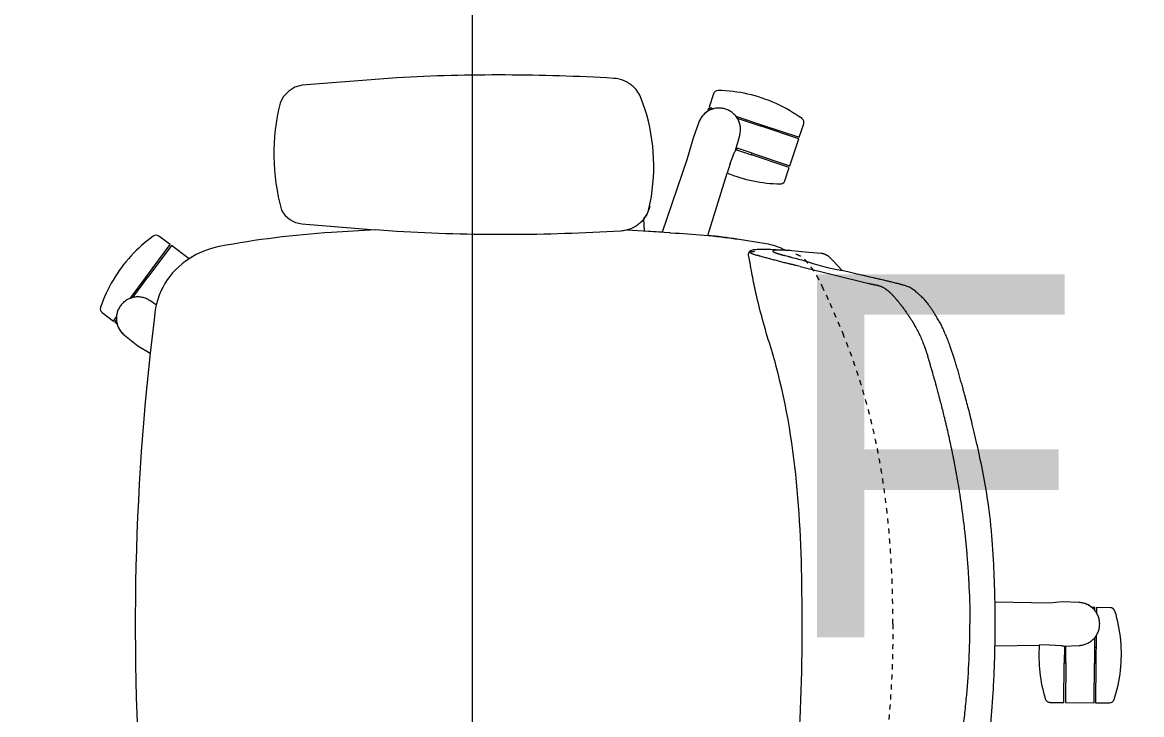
# Model space of a CAD drawing. Header units: inches. Extents: x 29752 to 32426, y -178 to 5722.
# Drawn here: x 30358.74 to 30386.51, y 4565.6 to 4582.78 of the extents above; entities that cross this region are included whole.
import ezdxf

# ---------------------------------------------------------------- set-up
doc = ezdxf.new("R2010")
doc.units = ezdxf.units.IN
doc.header["$MEASUREMENT"] = 0
doc.linetypes.add('Dash', pattern=[0.25, 0.125, -0.125])
for name, color, linetype, lineweight in [('A-CLNG-PATT', 13, 'Continuous', 13), ('A-DETL-GENF', 92, 'Continuous', 9), ('A-DETL-GENF-HDLN', 1, 'Dash', 9), ('E-LITE-EQPM-IDEN', 33, 'Continuous', 9), ('I-FURN', 30, 'Continuous', 9)]:
    doc.layers.add(name, color=color, linetype=linetype, lineweight=lineweight)
doc.styles.add('Arial', font='arial.ttf', dxfattribs={"height": 9})

# ---------------------------------------------------------------- blocks, each defined once
blk = doc.blocks.new('Seating-Work_Chair-Teknion-NARM_Around-R2015 - Task Chair_ 4D Arms-6171630-FIRST FLOOR')
at = {"layer": 'A-DETL-GENF'}
for p, q in [((-0.288, 14.082), (-0.291, 13.734)), ((2.071, 13.713), (2.074, 14.061)), ((-0.219, 13.694), (-0.292, 13.695)), ((-0.292, 13.695), (-0.292, 13.622)), ((-0.291, 13.734), (-0.164, 13.733)), ((0.408, 13.728), (1.086, 13.722)), ((0.462, 13.688), (1.086, 13.683)), ((0.692, 13.686), (0.693, 13.725)), ((1.086, 13.683), (1.086, 13.722)), ((1.086, 13.722), (2.071, 13.713)), ((2.07, 13.674), (1.086, 13.683)), ((2.064, 12.965), (2.07, 13.674)), ((-0.415, 13.302), (-0.43, 12.881)), ((0.664, 12.913), (0.649, 13.302)), ((-0.43, 12.881), (-0.402, 12.569)), ((0.637, 12.568), (0.654, 12.868)), ((0.654, 12.868), (0.659, 12.878)), ((0.659, 12.878), (0.665, 12.881)), ((1.08, 12.974), (0.661, 12.978)), ((0.663, 12.938), (1.079, 12.935)), ((0.664, 12.913), (0.665, 12.881)), ((0.686, 12.938), (0.686, 12.977)), ((1.079, 12.935), (1.08, 12.974)), ((2.064, 12.926), (1.079, 12.935)), ((1.08, 12.974), (2.064, 12.965)), ((2.061, 12.578), (2.064, 12.926)), ((-0.402, 12.569), (-0.422, 11.218)), ((0.637, 12.568), (0.641, 12.316)), ((0.657, 11.217), (0.641, 12.316)), ((-0.422, 11.217), (0.657, 11.217)), ((-8.748, 6.384), (-8.338, 8.056)), ((-8.591, 7.669), (-8.651, 7.425)), ((-8.651, 7.425), (-8.9, 7.197)), ((-9.075, 6.901), (-9.104, 6.508)), ((-11.956, 6.361), (-12.286, 6.471)), ((-9.104, 6.508), (-9.157, 6.012)), ((-12.268, 5.427), (-11.956, 6.361)), ((-11.919, 6.348), (-12.231, 5.415)), ((-11.247, 6.123), (-11.919, 6.348)), ((-11.559, 5.19), (-11.247, 6.123)), ((-11.209, 6.111), (-11.522, 5.177)), ((-10.88, 6), (-11.209, 6.111)), ((-8.749, 6.381), (-8.772, 6.285)), ((-9.177, 5.65), (-9.163, 5.93)), ((-9.156, 6.012), (-9.163, 5.93)), ((-9.178, 5.352), (-9.177, 5.65)), ((-12.484, 4.784), (-12.268, 5.427)), ((-12.429, 4.823), (-12.231, 5.415)), ((-12.231, 5.415), (-12.268, 5.427)), ((-9.316, 5.536), (-9.43, 4.821)), ((-9.177, 5.317), (-9.178, 5.352)), ((-12.356, 5.041), (-12.393, 5.054)), ((-11.559, 5.19), (-11.692, 4.793)), ((-11.654, 4.782), (-11.522, 5.177)), ((-11.522, 5.177), (-11.559, 5.19)), ((-11.629, 4.775), (-12.004, 4.882)), ((-11.647, 4.804), (-11.684, 4.817)), ((-11.629, 4.775), (-11.598, 4.766)), ((-11.598, 4.76), (-11.598, 4.766)), ((-11.59, 4.752), (-11.598, 4.76)), ((-11.309, 4.643), (-11.59, 4.752)), ((-11.309, 4.643), (-11.069, 4.569)), ((-9.519, 4.091), (-11.069, 4.569)), ((-13.035, 4.231), (-12.706, 4.121)), ((-12.706, 4.121), (-12.666, 4.24)), ((-12.646, 4.176), (-12.668, 4.108)), ((-12.668, 4.108), (-12.599, 4.085)), ((-12.333, 3.87), (-11.937, 3.725)), ((-11.937, 3.725), (-11.393, 3.574)), ((-11.393, 3.574), (-9.603, 2.962)), ((-9.657, 2.091), (-9.591, 3.138)), ((-9.591, 3.138), (-9.589, 3.165)), ((-9.603, 2.962), (-9.63, 2.523)), ((-12.663, 2.531), (-12.919, 2.439)), ((-9.63, 2.523), (-9.935, 2.506)), ((-13.433, -3.626), (-13.248, -5.975)), ((-9.617, -3.626), (-9.661, -4.16)), ((-9.809, -5.979), (-9.661, -4.16)), ((-9.661, -4.16), (-9.594, -5.246)), ((-8.944, -8.774), (-9.274, -9.22)), ((-9.298, -9.251), (-9.504, -9.531)), ((-8.506, -9.837), (-9.298, -9.251)), ((-9.274, -9.22), (-8.483, -9.805)), ((-7.794, -9.587), (-7.906, -9.754)), ((-7.504, -9.638), (-6.598, -9.744)), ((-8.483, -9.805), (-8.506, -9.837)), ((-7.961, -10.24), (-8.506, -9.837)), ((-7.981, -10.177), (-8.483, -9.805)), ((-6.785, -10.048), (-6.598, -9.744)), ((-8.167, -10.04), (-8.19, -10.071)), ((-7.045, -10.379), (-6.785, -10.048)), ((-7.606, -10.936), (-7.399, -10.657)), ((-7.399, -10.657), (-7.5, -10.582)), ((-7.433, -10.582), (-7.375, -10.625)), ((-7.375, -10.625), (-7.332, -10.566))]:
    blk.add_line(p, q, dxfattribs=at)
for centre, radius, start, end in [((-0.17, 14.081), 0.118, 107.0503, 179.492), ((1.956, 14.062), 0.118, 359.492, 71.9337), ((0.117, 13.282), 0.532, 140.3306, 177.8809), ((0.034, 13.397), 0.39, 120.5283, 130.3956), ((1.942, 12.579), 0.118, 287.0503, 359.492), ((-14.716, 8.494), 6.158, 340.7438, 350.0055), ((-12.323, 6.359), 0.118, 71.492, 143.9337), ((-10.917, 5.888), 0.118, 359.0503, 71.492), ((0.379, 3.257), 9.933, 170.9436, 175.1859), ((-12.998, 4.343), 0.118, 179.0503, 251.492), ((-12.009, 4.415), 0.68, 194.923, 200.5406), ((-12.15, 4.369), 0.532, 212.3306, 249.8809), ((-11.237, -1.974), 4.725, 77.0516, 107.5631), ((-10.302, 2.089), 0.556, 48.6486, 77.0516), ((12.757, -3.869), 22.393, 183.5249, 190.708), ((-12.556, -5.867), 0.7, 188.8294, 249.1706), ((-10.431, -5.928), 0.623, 296.6583, 355.3417), ((-11.546, -1.527), 5.151, 255.8604, 285.7175), ((-7.253, -7.653), 2.029, 190.708, 213.5471), ((-7.38, -7.8), 1.842, 211.916, 266.1584), ((-9.409, -9.601), 0.118, 143.492, 215.9337), ((0.117, 50.691), 60.807, 263.65945, 275.93919), ((-7.464, -10.051), 0.532, 284.3449, 321.8809), ((-7.467, -10.08), 0.504, 266.2328, 273.7672), ((-7.701, -10.866), 0.118, 251.0503, 323.492)]:
    blk.add_arc(centre, radius, start, end, dxfattribs=at)
for points in [[(1.992, 14.174), (1.753, 14.252), (1.271, 14.356), (0.52, 14.363), (0.036, 14.267), (-0.205, 14.194)], [(0.641, 12.316), (0.868, 12.3), (1.318, 12.309), (1.759, 12.4), (1.977, 12.466)], [(-12.419, 6.429), (-12.566, 6.225), (-12.815, 5.799), (-13.053, 5.087), (-13.111, 4.597), (-13.116, 4.345)], [(-11.069, 4.569), (-10.984, 4.78), (-10.853, 5.21), (-10.803, 5.658), (-10.799, 5.886)], [(-9.157, 6.012), (-9.195, 5.936), (-9.261, 5.782), (-9.302, 5.619), (-9.316, 5.536)], [(-9.589, 3.176), (-9.549, 3.726), (-9.516, 4.278), (-9.43, 4.821)], [(-9.589, 3.165), (-9.589, 3.169), (-9.589, 3.172), (-9.589, 3.176)], [(-13.418, 1.757), (-13.471, 0.861), (-13.527, -0.933), (-13.481, -2.728), (-13.433, -3.626)], [(-9.505, -9.67), (-9.357, -9.874), (-9.029, -10.242), (-8.425, -10.688), (-7.977, -10.895), (-7.739, -10.978)]]:
    blk.add_open_spline(points, degree=3, dxfattribs=at)
for points, knots in [([(0.649, 13.302), (0.648, 13.336), (0.643, 13.37), (0.632, 13.419), (0.627, 13.436), (0.616, 13.468), (0.61, 13.484), (0.589, 13.531), (0.572, 13.56), (0.543, 13.602), (0.533, 13.615), (0.51, 13.642), (0.499, 13.654), (0.462, 13.689), (0.436, 13.71), (0.393, 13.738), (0.378, 13.747), (0.347, 13.763), (0.332, 13.77), (0.285, 13.789), (0.252, 13.798), (0.202, 13.808), (0.185, 13.811), (0.151, 13.814), (0.134, 13.815), (0.1, 13.815), (0.083, 13.814), (0.049, 13.811), (0.032, 13.808), (-0.018, 13.798), (-0.05, 13.789), (-0.098, 13.77), (-0.113, 13.762), (-0.143, 13.747), (-0.158, 13.738), (-0.201, 13.71), (-0.227, 13.689), (-0.264, 13.654), (-0.276, 13.641), (-0.298, 13.615), (-0.309, 13.602), (-0.338, 13.56), (-0.355, 13.531), (-0.376, 13.484), (-0.382, 13.468), (-0.393, 13.436), (-0.397, 13.419), (-0.409, 13.37), (-0.413, 13.336), (-0.415, 13.302)], [0, 0, 0, 0, 0.00257976, 0.00257976, 0.00386963, 0.00386963, 0.00515951, 0.00515951, 0.00773927, 0.00773927, 0.00902915, 0.00902915, 0.01031902, 0.01031902, 0.01289878, 0.01289878, 0.01418866, 0.01418866, 0.01547854, 0.01547854, 0.01805829, 0.01805829, 0.01934817, 0.01934817, 0.02063805, 0.02063805, 0.02192793, 0.02192793, 0.0232178, 0.0232178, 0.02579756, 0.02579756, 0.02708744, 0.02708744, 0.02837732, 0.02837732, 0.03095707, 0.03095707, 0.03224695, 0.03224695, 0.03353683, 0.03353683, 0.03611658, 0.03611658, 0.03740646, 0.03740646, 0.03869634, 0.03869634, 0.0412761, 0.0412761, 0.0412761, 0.0412761]), ([(-0.422, 11.218), (-0.643, 11.213), (-1.057, 11.201), (-1.588, 11.176), (-2.054, 11.143), (-2.608, 11.09), (-3.215, 11.003), (-3.821, 10.885), (-4.269, 10.788), (-4.576, 10.718), (-4.847, 10.653), (-5.072, 10.598), (-5.269, 10.547), (-5.427, 10.505), (-5.561, 10.469), (-5.665, 10.44), (-5.781, 10.407), (-5.901, 10.374), (-6.031, 10.337), (-6.16, 10.3), (-6.282, 10.264), (-6.4, 10.229), (-6.5, 10.199), (-6.597, 10.167), (-6.694, 10.134), (-6.793, 10.098), (-6.914, 10.052), (-7.037, 10.002), (-7.159, 9.95), (-7.28, 9.895), (-7.375, 9.844), (-7.469, 9.788), (-7.564, 9.731), (-7.64, 9.682), (-7.695, 9.644), (-7.75, 9.606), (-7.823, 9.554), (-7.91, 9.486), (-7.984, 9.414), (-8.031, 9.361), (-8.058, 9.331), (-8.078, 9.308), (-8.098, 9.286), (-8.124, 9.256), (-8.17, 9.203), (-8.217, 9.14), (-8.249, 9.067), (-8.268, 9.008), (-8.282, 8.959), (-8.292, 8.924), (-8.297, 8.905), (-8.302, 8.89), (-8.306, 8.876), (-8.311, 8.857), (-8.321, 8.823), (-8.333, 8.774), (-8.347, 8.717), (-8.361, 8.66), (-8.374, 8.61), (-8.384, 8.566), (-8.396, 8.518), (-8.41, 8.458), (-8.427, 8.384), (-8.452, 8.274), (-8.487, 8.119), (-8.535, 7.91), (-8.572, 7.753), (-8.591, 7.669)], [0, 0, 0, 0, 0.03125, 0.0625, 0.09375, 0.125, 0.1875, 0.25, 0.28125, 0.3125, 0.34375, 0.375, 0.40625, 0.4375, 0.453125, 0.46875, 0.484375, 0.5, 0.515625, 0.53125, 0.546875, 0.5625, 0.578125, 0.59375, 0.609375, 0.625, 0.640625, 0.65625, 0.671875, 0.6875, 0.703125, 0.71875, 0.734375, 0.742188, 0.75, 0.757812, 0.765625, 0.78125, 0.796875, 0.804688, 0.808594, 0.8125, 0.816406, 0.820312, 0.828125, 0.84375, 0.851562, 0.859375, 0.867188, 0.871094, 0.873047, 0.875, 0.876953, 0.878906, 0.882812, 0.890625, 0.898438, 0.90625, 0.914062, 0.921875, 0.929688, 0.9375, 0.945312, 0.953125, 0.96875, 0.984375, 1, 1, 1, 1]), ([(8.826, 7.669), (8.806, 7.753), (8.77, 7.91), (8.721, 8.119), (8.686, 8.274), (8.661, 8.384), (8.644, 8.458), (8.63, 8.518), (8.619, 8.566), (8.608, 8.61), (8.596, 8.66), (8.582, 8.717), (8.568, 8.774), (8.555, 8.823), (8.546, 8.857), (8.54, 8.876), (8.536, 8.89), (8.532, 8.905), (8.526, 8.924), (8.517, 8.959), (8.503, 9.008), (8.484, 9.067), (8.451, 9.14), (8.404, 9.203), (8.359, 9.256), (8.332, 9.286), (8.312, 9.308), (8.293, 9.331), (8.266, 9.361), (8.218, 9.414), (8.145, 9.486), (8.058, 9.554), (7.984, 9.606), (7.93, 9.644), (7.874, 9.681), (7.798, 9.731), (7.704, 9.788), (7.61, 9.844), (7.514, 9.895), (7.394, 9.95), (7.271, 10.002), (7.148, 10.052), (7.027, 10.098), (6.928, 10.134), (6.831, 10.167), (6.734, 10.199), (6.634, 10.229), (6.516, 10.264), (6.354, 10.311), (6.176, 10.362), (6.015, 10.407), (5.899, 10.44), (5.795, 10.468), (5.595, 10.523), (5.381, 10.579), (5.082, 10.653), (4.811, 10.718), (4.503, 10.788), (4.056, 10.885), (3.45, 11.003), (2.721, 11.107), (2.001, 11.167), (1.291, 11.2), (0.878, 11.213), (0.657, 11.217)], [0, 0, 0, 0, 0.015625, 0.03125, 0.046875, 0.054688, 0.0625, 0.070312, 0.078125, 0.085938, 0.09375, 0.101562, 0.109375, 0.117188, 0.121094, 0.123047, 0.125, 0.126953, 0.128906, 0.132812, 0.140625, 0.148438, 0.15625, 0.171875, 0.179688, 0.183594, 0.1875, 0.191406, 0.195312, 0.203125, 0.21875, 0.234375, 0.242188, 0.25, 0.257812, 0.265625, 0.28125, 0.296875, 0.3125, 0.328125, 0.34375, 0.359375, 0.375, 0.390625, 0.40625, 0.421875, 0.4375, 0.453125, 0.46875, 0.5, 0.515625, 0.53125, 0.546875, 0.5625, 0.625, 0.65625, 0.6875, 0.71875, 0.75, 0.8125, 0.875, 0.9375, 0.96875, 1, 1, 1, 1]), ([(-6.793, 9.456), (-6.76, 9.469), (-6.727, 9.48), (-6.679, 9.497), (-6.655, 9.505), (-6.626, 9.514), (-6.611, 9.519), (-6.604, 9.521), (-6.6, 9.522), (-6.599, 9.523), (-6.598, 9.523), (-6.597, 9.523), (-6.581, 9.528), (-6.558, 9.536), (-6.528, 9.545), (-6.513, 9.549), (-6.505, 9.552), (-6.501, 9.553), (-6.499, 9.554), (-6.498, 9.554), (-6.498, 9.554), (-6.497, 9.554), (-6.483, 9.558), (-6.459, 9.565), (-6.429, 9.574), (-6.413, 9.579), (-6.405, 9.581), (-6.401, 9.582), (-6.399, 9.583), (-6.398, 9.583), (-6.397, 9.583), (-6.364, 9.593), (-6.314, 9.608), (-6.254, 9.625), (-6.223, 9.633), (-6.208, 9.638), (-6.201, 9.64), (-6.197, 9.641), (-6.195, 9.641), (-6.194, 9.642), (-6.193, 9.642), (-6.162, 9.651), (-6.129, 9.66), (-6.075, 9.675), (-6.048, 9.683), (-6.014, 9.692), (-5.997, 9.697), (-5.988, 9.699), (-5.984, 9.701), (-5.982, 9.701), (-5.981, 9.701), (-5.98, 9.702), (-5.98, 9.702), (-5.887, 9.728), (-5.799, 9.752), (-5.673, 9.786), (-5.633, 9.797), (-5.574, 9.813), (-5.545, 9.821), (-5.512, 9.83), (-5.495, 9.834), (-5.487, 9.836), (-5.483, 9.837), (-5.481, 9.838), (-5.48, 9.838), (-5.48, 9.838), (-5.479, 9.838), (-5.479, 9.838), (-5.371, 9.867), (-5.263, 9.895), (-5.102, 9.935), (-5.048, 9.949), (-4.967, 9.968), (-4.926, 9.978), (-4.879, 9.99), (-4.856, 9.995), (-4.844, 9.998), (-4.838, 9.999), (-4.835, 10), (-4.833, 10), (-4.833, 10.001), (-4.832, 10.001), (-4.832, 10.001), (-4.698, 10.033), (-4.564, 10.063), (-4.363, 10.107), (-4.296, 10.121), (-4.22, 10.137), (-4.207, 10.14), (-4.195, 10.142), (-4.189, 10.143), (-4.188, 10.144), (-4.186, 10.144), (-4.182, 10.145), (-4.159, 10.15), (-4.097, 10.162), (-4.038, 10.174), (-3.92, 10.198), (-3.84, 10.213), (-3.721, 10.235), (-3.676, 10.243), (-3.629, 10.252), (-3.622, 10.253), (-3.617, 10.254), (-3.614, 10.254), (-3.599, 10.257), (-3.565, 10.263), (-3.438, 10.285), (-3.323, 10.305), (-3.185, 10.327), (-3.116, 10.338), (-3.035, 10.35), (-2.995, 10.356), (-2.975, 10.359), (-2.965, 10.36), (-2.96, 10.361), (-2.957, 10.361), (-2.956, 10.362), (-2.955, 10.362), (-2.955, 10.362), (-2.729, 10.395), (-2.505, 10.425), (-2.17, 10.464), (-2.059, 10.476), (-1.892, 10.492), (-1.809, 10.5), (-1.712, 10.509), (-1.664, 10.514), (-1.64, 10.516), (-1.628, 10.517), (-1.622, 10.517), (-1.619, 10.518), (-1.617, 10.518), (-1.616, 10.518), (-1.616, 10.518), (-1.616, 10.518), (-1.481, 10.529), (-1.346, 10.54), (-1.144, 10.553), (-1.076, 10.557), (-0.975, 10.563), (-0.925, 10.566), (-0.866, 10.569), (-0.837, 10.571), (-0.822, 10.571), (-0.815, 10.572), (-0.811, 10.572), (-0.809, 10.572), (-0.808, 10.572), (-0.808, 10.572), (-0.497, 10.587), (-0.189, 10.595), (0.117, 10.595)], [0, 0, 0, 0, 0.03125, 0.03125, 0.046875, 0.054688, 0.058594, 0.060547, 0.061523, 0.062012, 0.062012, 0.0625, 0.0625, 0.078125, 0.085938, 0.089844, 0.091797, 0.092773, 0.093262, 0.093506, 0.093506, 0.09375, 0.09375, 0.109375, 0.117188, 0.121094, 0.123047, 0.124023, 0.124512, 0.124512, 0.125, 0.125, 0.15625, 0.171875, 0.179688, 0.183594, 0.185547, 0.186523, 0.187012, 0.187012, 0.1875, 0.1875, 0.21875, 0.21875, 0.234375, 0.242188, 0.246094, 0.248047, 0.249023, 0.249512, 0.249756, 0.249756, 0.25, 0.25, 0.3125, 0.3125, 0.34375, 0.34375, 0.359375, 0.367188, 0.371094, 0.373047, 0.374023, 0.374512, 0.374756, 0.374878, 0.374878, 0.375, 0.375, 0.4375, 0.4375, 0.46875, 0.46875, 0.484375, 0.492188, 0.496094, 0.498047, 0.499023, 0.499512, 0.499756, 0.499878, 0.499878, 0.5, 0.5, 0.5625, 0.5625, 0.59375, 0.59375, 0.597656, 0.599609, 0.599609, 0.600098, 0.600098, 0.600586, 0.601562, 0.609375, 0.625, 0.625, 0.65625, 0.65625, 0.671875, 0.673828, 0.674805, 0.674805, 0.675781, 0.675781, 0.679687, 0.6875, 0.71875, 0.71875, 0.734375, 0.742187, 0.746094, 0.748047, 0.749023, 0.749512, 0.749756, 0.749878, 0.749878, 0.75, 0.75, 0.8125, 0.8125, 0.84375, 0.84375, 0.859375, 0.867188, 0.871094, 0.873047, 0.874023, 0.874512, 0.874756, 0.874878, 0.874939, 0.874939, 0.875, 0.875, 0.90625, 0.90625, 0.921875, 0.921875, 0.929688, 0.933594, 0.935547, 0.936523, 0.937012, 0.937256, 0.937378, 0.937378, 0.9375, 0.9375, 1, 1, 1, 1]), ([(7.028, 9.456), (6.96, 9.481), (6.892, 9.505), (6.754, 9.548), (6.684, 9.568), (6.474, 9.629), (6.334, 9.668), (6.053, 9.747), (5.912, 9.785), (5.63, 9.861), (5.489, 9.897), (5.063, 10.003), (4.779, 10.069), (4.349, 10.159), (4.205, 10.188), (3.917, 10.242), (3.773, 10.268), (3.339, 10.341), (3.048, 10.384), (2.612, 10.44), (2.466, 10.457), (2.173, 10.488), (2.027, 10.502), (1.587, 10.541), (1.294, 10.56), (0.706, 10.588), (0.412, 10.595), (0.117, 10.595)], [0, 0, 0, 0, 0.0056077, 0.0056077, 0.0112153, 0.0112153, 0.0224307, 0.0224307, 0.033646, 0.033646, 0.0448614, 0.0448614, 0.067292, 0.067292, 0.0785074, 0.0785074, 0.0897227, 0.0897227, 0.1121534, 0.1121534, 0.1233688, 0.1233688, 0.1345841, 0.1345841, 0.1570148, 0.1570148, 0.1794455, 0.1794455, 0.1794455, 0.1794455]), ([(-8.338, 8.056), (-8.336, 8.062), (-8.334, 8.073), (-8.331, 8.089), (-8.329, 8.096), (-8.328, 8.101), (-8.327, 8.104), (-8.324, 8.118), (-8.321, 8.132), (-8.318, 8.145), (-8.317, 8.151), (-8.316, 8.153), (-8.316, 8.154), (-8.316, 8.155), (-8.316, 8.155), (-8.316, 8.155), (-8.316, 8.156), (-8.316, 8.156), (-8.316, 8.156), (-8.314, 8.165), (-8.311, 8.177), (-8.308, 8.191), (-8.307, 8.197), (-8.306, 8.2), (-8.306, 8.202), (-8.306, 8.203), (-8.306, 8.203), (-8.305, 8.203), (-8.305, 8.203), (-8.305, 8.203), (-8.305, 8.203), (-8.305, 8.205), (-8.304, 8.21), (-8.302, 8.221), (-8.3, 8.228), (-8.298, 8.238), (-8.297, 8.244), (-8.297, 8.247), (-8.296, 8.248), (-8.296, 8.249), (-8.296, 8.249), (-8.296, 8.249), (-8.296, 8.249), (-8.296, 8.25), (-8.294, 8.259), (-8.292, 8.267), (-8.29, 8.278), (-8.289, 8.284), (-8.288, 8.289), (-8.287, 8.292), (-8.287, 8.293), (-8.287, 8.294), (-8.286, 8.294), (-8.286, 8.295), (-8.286, 8.295), (-8.286, 8.295), (-8.285, 8.303), (-8.283, 8.31), (-8.28, 8.321), (-8.278, 8.327), (-8.277, 8.333), (-8.276, 8.336), (-8.275, 8.337), (-8.275, 8.338), (-8.275, 8.338), (-8.275, 8.339), (-8.273, 8.346), (-8.271, 8.354), (-8.267, 8.364), (-8.265, 8.37), (-8.263, 8.376), (-8.262, 8.379), (-8.261, 8.38), (-8.261, 8.381), (-8.258, 8.389), (-8.255, 8.396), (-8.25, 8.407), (-8.248, 8.413), (-8.245, 8.419), (-8.243, 8.422), (-8.243, 8.423), (-8.242, 8.424), (-8.242, 8.425), (-8.235, 8.439), (-8.227, 8.453), (-8.214, 8.475), (-8.21, 8.482), (-8.202, 8.493), (-8.198, 8.499), (-8.194, 8.505), (-8.191, 8.508), (-8.19, 8.51), (-8.19, 8.511), (-8.189, 8.511), (-8.189, 8.512), (-8.179, 8.526), (-8.168, 8.54), (-8.149, 8.562), (-8.143, 8.57), (-8.133, 8.582), (-8.127, 8.588), (-8.121, 8.595), (-8.118, 8.598), (-8.116, 8.6), (-8.115, 8.601), (-8.115, 8.602), (-8.115, 8.602), (-8.115, 8.602), (-8.101, 8.616), (-8.087, 8.631), (-8.064, 8.654), (-8.056, 8.662), (-8.043, 8.674), (-8.037, 8.68), (-8.029, 8.687), (-8.025, 8.691), (-8.023, 8.693), (-8.022, 8.694), (-8.022, 8.694), (-8.022, 8.694), (-8.022, 8.694), (-8.006, 8.709), (-7.989, 8.724), (-7.962, 8.748), (-7.952, 8.756), (-7.937, 8.769), (-7.93, 8.775), (-7.92, 8.783), (-7.916, 8.787), (-7.913, 8.789), (-7.912, 8.79), (-7.912, 8.79), (-7.911, 8.791), (-7.891, 8.807), (-7.871, 8.824), (-7.839, 8.849), (-7.828, 8.858), (-7.811, 8.871), (-7.802, 8.878), (-7.792, 8.886), (-7.787, 8.89), (-7.785, 8.892), (-7.783, 8.893), (-7.783, 8.893), (-7.759, 8.912), (-7.736, 8.929), (-7.7, 8.955), (-7.688, 8.964), (-7.67, 8.977), (-7.661, 8.984), (-7.651, 8.991), (-7.646, 8.995), (-7.643, 8.997), (-7.642, 8.998), (-7.616, 9.016), (-7.592, 9.032), (-7.555, 9.058), (-7.537, 9.07), (-7.514, 9.085), (-7.503, 9.092), (-7.497, 9.096), (-7.495, 9.098), (-7.493, 9.099), (-7.493, 9.099), (-7.468, 9.115), (-7.443, 9.131), (-7.406, 9.154), (-7.387, 9.166), (-7.366, 9.179), (-7.355, 9.185), (-7.349, 9.189), (-7.346, 9.19), (-7.345, 9.191), (-7.344, 9.192), (-7.344, 9.192), (-7.298, 9.219), (-7.252, 9.245), (-7.181, 9.284), (-7.157, 9.296), (-7.12, 9.315), (-7.102, 9.324), (-7.08, 9.334), (-7.07, 9.34), (-7.064, 9.342), (-7.062, 9.343), (-7.06, 9.344), (-7.06, 9.344), (-7.059, 9.345), (-6.975, 9.385), (-6.886, 9.422), (-6.793, 9.456)], [0, 0, 0, 0, 0.015625, 0.023438, 0.027344, 0.027344, 0.03125, 0.03125, 0.046875, 0.054688, 0.058594, 0.060547, 0.061523, 0.062012, 0.062256, 0.062378, 0.062439, 0.062439, 0.0625, 0.0625, 0.078125, 0.085938, 0.089844, 0.091797, 0.092773, 0.093262, 0.093506, 0.093628, 0.093689, 0.093689, 0.09375, 0.09375, 0.109375, 0.109375, 0.117188, 0.121094, 0.123047, 0.124023, 0.124512, 0.124756, 0.124878, 0.124939, 0.124939, 0.125, 0.125, 0.140625, 0.140625, 0.148438, 0.152344, 0.154297, 0.155273, 0.155762, 0.156006, 0.156128, 0.156128, 0.15625, 0.15625, 0.171875, 0.171875, 0.179688, 0.183594, 0.185547, 0.186523, 0.187012, 0.187012, 0.1875, 0.1875, 0.203125, 0.203125, 0.210938, 0.214844, 0.216797, 0.216797, 0.21875, 0.21875, 0.234375, 0.234375, 0.242188, 0.246094, 0.248047, 0.249023, 0.249023, 0.25, 0.25, 0.28125, 0.28125, 0.296875, 0.296875, 0.304688, 0.308594, 0.310547, 0.311523, 0.312012, 0.312012, 0.3125, 0.3125, 0.34375, 0.34375, 0.359375, 0.359375, 0.367188, 0.371094, 0.373047, 0.374023, 0.374512, 0.374756, 0.374756, 0.375, 0.375, 0.40625, 0.40625, 0.421875, 0.421875, 0.429688, 0.433594, 0.435547, 0.436523, 0.437012, 0.437256, 0.437256, 0.4375, 0.4375, 0.46875, 0.46875, 0.484375, 0.484375, 0.492188, 0.496094, 0.498047, 0.499023, 0.499512, 0.499512, 0.5, 0.5, 0.53125, 0.53125, 0.546875, 0.546875, 0.554688, 0.558594, 0.560547, 0.561523, 0.561523, 0.5625, 0.5625, 0.59375, 0.59375, 0.609375, 0.609375, 0.617188, 0.621094, 0.623047, 0.623047, 0.625, 0.625, 0.65625, 0.65625, 0.671875, 0.679688, 0.683594, 0.685547, 0.686523, 0.686523, 0.6875, 0.6875, 0.71875, 0.71875, 0.734375, 0.742188, 0.746094, 0.748047, 0.749023, 0.749512, 0.749512, 0.75, 0.75, 0.8125, 0.8125, 0.84375, 0.84375, 0.859375, 0.867188, 0.871094, 0.873047, 0.874023, 0.874512, 0.874512, 0.875, 0.875, 1, 1, 1, 1]), ([(-8.9, 7.197), (-8.926, 7.173), (-8.96, 7.138), (-8.997, 7.092), (-9.017, 7.063), (-9.031, 7.04), (-9.041, 7.02), (-9.048, 7.006), (-9.053, 6.994), (-9.057, 6.984), (-9.06, 6.974), (-9.064, 6.962), (-9.066, 6.956), (-9.068, 6.945), (-9.072, 6.929), (-9.074, 6.911), (-9.075, 6.901)], [0, 0, 0, 0, 0.253968, 0.380952, 0.507937, 0.569444, 0.630952, 0.69246, 0.723214, 0.753968, 0.784722, 0.815476, 0.84623, 0.876984, 0.938492, 1, 1, 1, 1]), ([(-9.145, 6.124), (-9.146, 6.1), (-9.148, 6.077), (-9.15, 6.046), (-9.151, 6.036), (-9.152, 6.022), (-9.152, 6.015), (-9.153, 6.007), (-9.153, 6.004), (-9.153, 6.002), (-9.153, 6.001), (-9.153, 6), (-9.153, 6), (-9.154, 5.982), (-9.155, 5.965), (-9.156, 5.941), (-9.157, 5.93), (-9.157, 5.917), (-9.157, 5.911), (-9.157, 5.908), (-9.157, 5.907), (-9.157, 5.906), (-9.158, 5.877), (-9.159, 5.853), (-9.159, 5.822), (-9.159, 5.812), (-9.158, 5.798), (-9.158, 5.792), (-9.158, 5.785), (-9.157, 5.782), (-9.157, 5.78), (-9.157, 5.779), (-9.157, 5.779), (-9.157, 5.778), (-9.157, 5.778), (-9.156, 5.762), (-9.155, 5.749), (-9.152, 5.733), (-9.151, 5.728), (-9.149, 5.722), (-9.149, 5.72), (-9.148, 5.717), (-9.147, 5.716), (-9.147, 5.714), (-9.147, 5.714), (-9.147, 5.713), (-9.146, 5.713), (-9.146, 5.713), (-9.146, 5.713), (-9.145, 5.71), (-9.144, 5.708), (-9.141, 5.705), (-9.141, 5.704), (-9.139, 5.703), (-9.139, 5.703), (-9.138, 5.703), (-9.138, 5.702), (-9.137, 5.702), (-9.137, 5.702), (-9.137, 5.702), (-9.136, 5.702), (-9.134, 5.702), (-9.131, 5.703), (-9.129, 5.703), (-9.128, 5.705), (-9.127, 5.705), (-9.126, 5.706), (-9.126, 5.706), (-9.126, 5.706), (-9.126, 5.706), (-9.122, 5.71), (-9.117, 5.716), (-9.11, 5.729), (-9.107, 5.734), (-9.103, 5.742), (-9.101, 5.746), (-9.099, 5.752), (-9.098, 5.755), (-9.097, 5.756), (-9.097, 5.757), (-9.097, 5.757), (-9.097, 5.757), (-9.097, 5.757), (-9.097, 5.757), (-9.097, 5.757), (-9.094, 5.765), (-9.09, 5.773), (-9.085, 5.787), (-9.083, 5.794), (-9.08, 5.802), (-9.079, 5.807), (-9.078, 5.809), (-9.077, 5.81), (-9.077, 5.811), (-9.077, 5.811), (-9.077, 5.811), (-9.077, 5.811), (-9.077, 5.811), (-9.073, 5.823), (-9.069, 5.836), (-9.063, 5.856), (-9.06, 5.867), (-9.056, 5.88), (-9.054, 5.887), (-9.053, 5.89), (-9.053, 5.892), (-9.053, 5.893), (-9.052, 5.893), (-9.052, 5.894), (-9.052, 5.894), (-9.052, 5.894), (-9.051, 5.9), (-9.048, 5.908), (-9.045, 5.921), (-9.043, 5.926), (-9.041, 5.934), (-9.04, 5.938), (-9.039, 5.943), (-9.038, 5.945), (-9.038, 5.946), (-9.038, 5.947), (-9.038, 5.947), (-9.038, 5.948), (-9.038, 5.948), (-9.038, 5.948), (-9.036, 5.953), (-9.034, 5.96), (-9.032, 5.969), (-9.031, 5.972), (-9.031, 5.975), (-9.03, 5.976), (-9.029, 5.982), (-9.027, 5.99), (-9.024, 5.999), (-9.023, 6.004), (-9.022, 6.006), (-9.022, 6.007), (-9.022, 6.007), (-9.022, 6.008), (-9.022, 6.008), (-9.016, 6.03), (-9.01, 6.052), (-9.002, 6.085), (-8.999, 6.096), (-8.994, 6.113), (-8.992, 6.121), (-8.99, 6.131), (-8.988, 6.136), (-8.988, 6.139), (-8.987, 6.14), (-8.987, 6.14), (-8.987, 6.141), (-8.987, 6.141), (-8.987, 6.141), (-8.974, 6.191), (-8.96, 6.243), (-8.932, 6.35), (-8.917, 6.406), (-8.902, 6.463)], [0, 0, 0, 0, 0.03125, 0.03125, 0.046875, 0.046875, 0.054687, 0.058594, 0.060547, 0.061523, 0.062012, 0.062012, 0.0625, 0.0625, 0.09375, 0.09375, 0.109375, 0.117187, 0.121094, 0.123047, 0.123047, 0.125, 0.125, 0.1875, 0.1875, 0.21875, 0.21875, 0.234375, 0.242187, 0.246094, 0.248047, 0.249023, 0.249512, 0.249512, 0.25, 0.25, 0.3125, 0.3125, 0.34375, 0.34375, 0.359375, 0.359375, 0.367188, 0.371094, 0.373047, 0.374023, 0.374512, 0.374512, 0.375, 0.375, 0.40625, 0.40625, 0.421875, 0.421875, 0.429688, 0.433594, 0.435547, 0.436523, 0.436523, 0.4375, 0.4375, 0.46875, 0.46875, 0.484375, 0.492188, 0.496094, 0.498047, 0.499023, 0.499023, 0.5, 0.5, 0.5625, 0.5625, 0.59375, 0.59375, 0.609375, 0.617188, 0.621094, 0.623047, 0.624023, 0.624512, 0.624756, 0.624878, 0.624878, 0.625, 0.625, 0.65625, 0.65625, 0.671875, 0.679688, 0.683594, 0.685547, 0.686523, 0.687012, 0.687256, 0.687378, 0.687378, 0.6875, 0.6875, 0.71875, 0.71875, 0.734375, 0.742188, 0.746094, 0.748047, 0.749023, 0.749512, 0.749756, 0.749878, 0.749878, 0.75, 0.75, 0.765625, 0.765625, 0.773438, 0.773438, 0.777344, 0.779297, 0.780273, 0.780762, 0.781006, 0.781128, 0.781189, 0.781189, 0.78125, 0.78125, 0.789063, 0.792969, 0.794922, 0.794922, 0.796875, 0.796875, 0.804688, 0.808594, 0.810547, 0.811523, 0.812012, 0.812256, 0.812256, 0.8125, 0.8125, 0.84375, 0.84375, 0.859375, 0.859375, 0.867188, 0.871094, 0.873047, 0.874023, 0.874512, 0.874756, 0.874878, 0.874878, 0.875, 0.875, 0.9375, 0.9375, 1, 1, 1, 1]), ([(0.117, 6.433), (-1.963, 6.433), (-4.081, 6.35), (-6.324, 5.777), (-6.551, 5.714), (-6.776, 5.644)], [0, 0, 0, 0, 6.243804, 6.243804, 6.950845, 6.950845, 6.950845, 6.950845]), ([(7.011, 5.644), (5.996, 5.958), (4.942, 6.151), (2.636, 6.403), (1.375, 6.433), (0.117, 6.433)], [0, 0, 0, 0, 3.188184, 3.188184, 6.961607, 6.961607, 6.961607, 6.961607]), ([(-8.772, 6.285), (-8.774, 6.275), (-8.777, 6.265), (-8.783, 6.244), (-8.786, 6.234), (-8.792, 6.213), (-8.794, 6.203), (-8.8, 6.183), (-8.802, 6.173), (-8.807, 6.154), (-8.809, 6.144), (-8.814, 6.124), (-8.816, 6.114), (-8.822, 6.085), (-8.826, 6.066), (-8.84, 6.009), (-8.856, 5.952), (-8.871, 5.896), (-8.881, 5.858), (-8.886, 5.84), (-8.9, 5.784), (-8.909, 5.747), (-8.928, 5.674), (-8.938, 5.637), (-8.954, 5.583), (-8.959, 5.565), (-8.966, 5.538), (-8.968, 5.529), (-8.972, 5.512), (-8.974, 5.503), (-8.979, 5.476), (-8.983, 5.459), (-8.993, 5.423), (-9, 5.405), (-9.008, 5.379), (-9.011, 5.371), (-9.016, 5.354), (-9.018, 5.346), (-9.024, 5.322), (-9.027, 5.308), (-9.037, 5.266), (-9.046, 5.242), (-9.058, 5.211), (-9.062, 5.202), (-9.069, 5.185), (-9.073, 5.178), (-9.082, 5.158), (-9.088, 5.149), (-9.103, 5.132), (-9.111, 5.136), (-9.123, 5.174), (-9.127, 5.208), (-9.128, 5.256)], [0, 0, 0, 0, 0.015625, 0.015625, 0.03125, 0.03125, 0.046875, 0.046875, 0.0625, 0.0625, 0.078125, 0.078125, 0.09375, 0.09375, 0.125, 0.125, 0.1875, 0.21875, 0.21875, 0.25, 0.25, 0.3125, 0.3125, 0.375, 0.375, 0.40625, 0.40625, 0.421875, 0.421875, 0.4375, 0.4375, 0.46875, 0.46875, 0.5, 0.5, 0.515625, 0.515625, 0.53125, 0.53125, 0.5625, 0.5625, 0.625, 0.625, 0.65625, 0.65625, 0.6875, 0.6875, 0.75, 0.75, 0.875, 0.875, 1, 1, 1, 1]), ([(-6.776, 5.644), (-6.997, 5.575), (-7.221, 5.509), (-7.652, 5.391), (-7.862, 5.338), (-8.224, 5.255), (-8.377, 5.224), (-8.612, 5.18), (-8.693, 5.166), (-8.859, 5.138), (-8.945, 5.123), (-9.029, 5.104)], [0, 0, 0, 0, 0.694227, 0.694227, 1.409827, 1.409827, 1.906532, 1.906532, 2.160196, 2.160196, 2.418857, 2.418857, 2.418857, 2.418857]), ([(-9.029, 5.104), (-9.046, 5.1), (-9.068, 5.101), (-9.118, 5.117), (-9.136, 5.138), (-9.158, 5.173), (-9.162, 5.188), (-9.174, 5.236), (-9.176, 5.27), (-9.177, 5.317)], [0, 0, 0, 0, 0.196897, 0.196897, 0.527255, 0.527255, 0.95555, 0.95555, 1.969177, 1.969177, 1.969177, 1.969177]), ([(-12.004, 4.882), (-12.037, 4.891), (-12.07, 4.897), (-12.121, 4.902), (-12.138, 4.902), (-12.172, 4.902), (-12.189, 4.901), (-12.24, 4.895), (-12.273, 4.889), (-12.322, 4.874), (-12.338, 4.868), (-12.37, 4.855), (-12.385, 4.847), (-12.43, 4.823), (-12.458, 4.805), (-12.498, 4.772), (-12.511, 4.761), (-12.535, 4.737), (-12.547, 4.725), (-12.579, 4.686), (-12.599, 4.658), (-12.624, 4.613), (-12.631, 4.597), (-12.645, 4.566), (-12.651, 4.55), (-12.661, 4.518), (-12.666, 4.502), (-12.673, 4.468), (-12.676, 4.452), (-12.682, 4.401), (-12.683, 4.367), (-12.679, 4.316), (-12.677, 4.299), (-12.672, 4.265), (-12.668, 4.249), (-12.655, 4.199), (-12.643, 4.168), (-12.621, 4.122), (-12.613, 4.107), (-12.595, 4.077), (-12.585, 4.063), (-12.555, 4.023), (-12.532, 3.998), (-12.494, 3.963), (-12.48, 3.952), (-12.453, 3.932), (-12.439, 3.923), (-12.396, 3.897), (-12.365, 3.882), (-12.333, 3.87)], [0, 0, 0, 0, 0.00257976, 0.00257976, 0.00386963, 0.00386963, 0.00515951, 0.00515951, 0.00773927, 0.00773927, 0.00902915, 0.00902915, 0.01031902, 0.01031902, 0.01289878, 0.01289878, 0.01418866, 0.01418866, 0.01547854, 0.01547854, 0.01805829, 0.01805829, 0.01934817, 0.01934817, 0.02063805, 0.02063805, 0.02192793, 0.02192793, 0.0232178, 0.0232178, 0.02579756, 0.02579756, 0.02708744, 0.02708744, 0.02837732, 0.02837732, 0.03095707, 0.03095707, 0.03224695, 0.03224695, 0.03353683, 0.03353683, 0.03611658, 0.03611658, 0.03740646, 0.03740646, 0.03869634, 0.03869634, 0.0412761, 0.0412761, 0.0412761, 0.0412761]), ([(-10.248, 2.65), (-10.207, 2.642), (-10.166, 2.63), (-10.088, 2.599), (-10.05, 2.581), (-9.995, 2.548), (-9.977, 2.537), (-9.942, 2.512), (-9.926, 2.5), (-9.877, 2.459), (-9.847, 2.43), (-9.806, 2.381), (-9.792, 2.365), (-9.767, 2.331), (-9.756, 2.313), (-9.723, 2.259), (-9.704, 2.222), (-9.679, 2.163), (-9.672, 2.143), (-9.659, 2.102), (-9.654, 2.082), (-9.64, 2.02), (-9.634, 1.978), (-9.631, 1.936)], [0, 0, 0, 0, 0.00320621, 0.00320621, 0.00641241, 0.00641241, 0.00801552, 0.00801552, 0.00961862, 0.00961862, 0.01282483, 0.01282483, 0.01442793, 0.01442793, 0.01603103, 0.01603103, 0.01923724, 0.01923724, 0.02084034, 0.02084034, 0.02244345, 0.02244345, 0.02564965, 0.02564965, 0.02564965, 0.02564965]), ([(-12.919, 2.439), (-12.976, 2.417), (-13.081, 2.362), (-13.24, 2.225), (-13.371, 2.022), (-13.413, 1.847), (-13.418, 1.757)], [0, 0, 0, 0, 0.2, 0.4, 0.7, 1, 1, 1, 1]), ([(-9.631, 1.936), (-9.602, 1.473), (-9.581, 1.01), (-9.551, 0.083), (-9.543, -0.381), (-9.539, -1.772), (-9.565, -2.7), (-9.617, -3.626)], [0.0063516, 0.0063516, 0.0063516, 0.0063516, 0.2532771, 0.2532771, 0.5002027, 0.5002027, 0.9940538, 0.9940538, 0.9940538, 0.9940538]), ([(-7.906, -9.754), (-7.925, -9.783), (-7.941, -9.813), (-7.961, -9.859), (-7.967, -9.875), (-7.977, -9.908), (-7.981, -9.925), (-7.992, -9.975), (-7.996, -10.008), (-7.996, -10.059), (-7.996, -10.076), (-7.993, -10.11), (-7.991, -10.127), (-7.982, -10.178), (-7.973, -10.21), (-7.955, -10.258), (-7.948, -10.274), (-7.933, -10.304), (-7.924, -10.319), (-7.897, -10.362), (-7.877, -10.389), (-7.842, -10.427), (-7.829, -10.439), (-7.804, -10.461), (-7.791, -10.472), (-7.763, -10.492), (-7.749, -10.501), (-7.72, -10.518), (-7.704, -10.526), (-7.658, -10.548), (-7.626, -10.559), (-7.577, -10.571), (-7.56, -10.575), (-7.526, -10.58), (-7.509, -10.582), (-7.458, -10.584), (-7.424, -10.583), (-7.374, -10.576), (-7.357, -10.572), (-7.324, -10.564), (-7.307, -10.56), (-7.259, -10.543), (-7.228, -10.529), (-7.184, -10.504), (-7.169, -10.494), (-7.142, -10.475), (-7.128, -10.464), (-7.09, -10.431), (-7.067, -10.407), (-7.045, -10.38)], [0, 0, 0, 0, 0.00257976, 0.00257976, 0.00386963, 0.00386963, 0.00515951, 0.00515951, 0.00773927, 0.00773927, 0.00902915, 0.00902915, 0.01031902, 0.01031902, 0.01289878, 0.01289878, 0.01418866, 0.01418866, 0.01547854, 0.01547854, 0.01805829, 0.01805829, 0.01934817, 0.01934817, 0.02063805, 0.02063805, 0.02192793, 0.02192793, 0.0232178, 0.0232178, 0.02579756, 0.02579756, 0.02708744, 0.02708744, 0.02837732, 0.02837732, 0.03095707, 0.03095707, 0.03224695, 0.03224695, 0.03353683, 0.03353683, 0.03611658, 0.03611658, 0.03740646, 0.03740646, 0.03869634, 0.03869634, 0.0412761, 0.0412761, 0.0412761, 0.0412761])]:
    blk.add_open_spline(points, degree=3, knots=knots, dxfattribs=at)
at = {"layer": 'A-DETL-GENF-HDLN'}
for p, q in [((-7.841, 7.118), (-7.048, 7.457)), ((-8.272, 6.92), (-7.841, 7.118))]:
    blk.add_line(p, q, dxfattribs=at)
for points, degree, knots in [([(0.117, 8.683), (-0.206, 8.683), (-0.521, 8.678), (-0.977, 8.664), (-1.126, 8.657), (-1.346, 8.647), (-1.419, 8.643), (-1.527, 8.636), (-1.581, 8.633), (-1.643, 8.629), (-1.674, 8.627), (-1.69, 8.626), (-1.697, 8.625), (-1.701, 8.625), (-1.703, 8.625), (-1.704, 8.625), (-1.704, 8.625), (-2.028, 8.603), (-2.341, 8.575), (-2.795, 8.524), (-2.943, 8.506), (-3.161, 8.477), (-3.233, 8.467), (-3.34, 8.451), (-3.394, 8.443), (-3.455, 8.434), (-3.486, 8.429), (-3.501, 8.427), (-3.509, 8.426), (-3.513, 8.425), (-3.515, 8.425), (-3.516, 8.425), (-3.516, 8.424), (-3.673, 8.4), (-3.826, 8.374), (-4.051, 8.332), (-4.125, 8.318), (-4.236, 8.297), (-4.29, 8.286), (-4.354, 8.272), (-4.385, 8.266), (-4.401, 8.263), (-4.409, 8.261), (-4.413, 8.26), (-4.415, 8.26), (-4.416, 8.26), (-4.416, 8.259), (-4.572, 8.227), (-4.724, 8.192), (-4.947, 8.139), (-5.02, 8.121), (-5.129, 8.093), (-5.184, 8.079), (-5.246, 8.062), (-5.278, 8.054), (-5.293, 8.05), (-5.301, 8.048), (-5.304, 8.047), (-5.307, 8.046), (-5.308, 8.046), (-5.461, 8.004), (-5.611, 7.961), (-5.831, 7.895), (-5.903, 7.872), (-6.011, 7.838), (-6.064, 7.82), (-6.126, 7.8), (-6.157, 7.79), (-6.173, 7.784), (-6.18, 7.782), (-6.184, 7.781), (-6.186, 7.78), (-6.187, 7.78), (-6.482, 7.68), (-6.769, 7.573), (-7.048, 7.457)], 3, [0, 0, 0, 0, 0.125, 0.125, 0.1875, 0.1875, 0.21875, 0.21875, 0.234375, 0.242188, 0.246094, 0.248047, 0.249023, 0.249512, 0.249756, 0.249756, 0.25, 0.25, 0.375, 0.375, 0.4375, 0.4375, 0.46875, 0.46875, 0.484375, 0.492188, 0.496094, 0.498047, 0.499023, 0.499512, 0.499756, 0.499756, 0.5, 0.5, 0.5625, 0.5625, 0.59375, 0.59375, 0.609375, 0.617188, 0.621094, 0.623047, 0.624023, 0.624512, 0.624756, 0.624756, 0.625, 0.625, 0.6875, 0.6875, 0.71875, 0.71875, 0.734375, 0.742188, 0.746094, 0.748047, 0.749023, 0.749512, 0.749512, 0.75, 0.75, 0.8125, 0.8125, 0.84375, 0.84375, 0.859375, 0.867188, 0.871094, 0.873047, 0.874023, 0.874512, 0.874512, 0.875, 0.875, 1, 1, 1, 1]), ([(0.117, 8.683), (0.422, 8.683), (0.728, 8.679), (1.337, 8.66), (1.642, 8.645), (2.251, 8.604), (2.555, 8.577), (3.161, 8.51), (3.463, 8.47), (4.066, 8.375), (4.366, 8.32), (4.962, 8.194), (5.259, 8.123), (5.847, 7.963), (6.139, 7.875), (6.716, 7.68), (7.001, 7.574), (7.283, 7.457)], 3, [0, 0, 0, 0, 0.0232506, 0.0232506, 0.0465012, 0.0465012, 0.0697517, 0.0697517, 0.0930023, 0.0930023, 0.1162529, 0.1162529, 0.1395035, 0.1395035, 0.1627541, 0.1627541, 0.1860047, 0.1860047, 0.1860047, 0.1860047]), ([(-9.057, 6.276), (-9.056, 6.29), (-9.049, 6.32), (-9.032, 6.361), (-8.999, 6.413), (-8.944, 6.475), (-8.89, 6.527), (-8.84, 6.57), (-8.788, 6.611), (-8.739, 6.648), (-8.695, 6.679), (-8.648, 6.71), (-8.601, 6.741), (-8.552, 6.771), (-8.494, 6.805), (-8.425, 6.843), (-8.366, 6.874), (-8.32, 6.897), (-8.288, 6.912), (-8.272, 6.92)], 5, [0, 0, 0, 0, 0, 0, 0.125, 0.25, 0.3125, 0.375, 0.4375, 0.5, 0.5625, 0.625, 0.65625, 0.6875, 0.75, 0.8125, 0.875, 0.9375, 1, 1, 1, 1, 1, 1])]:
    blk.add_open_spline(points, degree=degree, knots=knots, dxfattribs=at)

msp = doc.modelspace()

# ---------------------------------------------------------------- hatches: boundary and pattern name
at = {"layer": 'A-CLNG-PATT'}
h = msp.add_hatch(dxfattribs=at)
h.set_pattern_fill('FP_13', color=256, style=0, pattern_type=2)
h.set_pattern_definition([(0, (30729.893, 4895.936), (0, -24), []), (270, (30729.893, 4895.936), (-24, -1e-15), [])])
h.paths.add_polyline_path([(30497.592, 4391.686), (30510.55, 4391.686), (30510.55, 4391.811), (30542.362, 4391.811), (30542.362, 4417.686), (30570.362, 4417.686), (30570.362, 4391.811), (30902.398, 4391.811), (30902.398, 4417.686), (30930.398, 4417.686), (30930.398, 4391.811), (31013.925, 4391.811), (31013.925, 4391.686), (31022.237, 4391.727), (31022.237, 4417.686), (31022.487, 4417.686), (31022.487, 4626.321), (31347.05, 4626.321), (31347.05, 4626.446), (31372.8, 4626.446), (31372.8, 4826.642), (31347.05, 4826.642), (31347.05, 4854.642), (31372.8, 4854.642), (31372.8, 5330.061), (31347.05, 5330.068), (31347.05, 5358.061), (31365.05, 5358.061), (31365.05, 5398.436), (31370.55, 5398.436), (31370.55, 5423.186), (31351.55, 5423.186), (31351.55, 5439.811), (30943.221, 5439.811), (30943.221, 5420.436), (30896.757, 5420.436), (30896.757, 5439.811), (30570.301, 5439.811), (30570.301, 5419.686), (30542.301, 5419.686), (30542.301, 5445.726), (30210.425, 5445.686), (30210.397, 5405.726), (30179.737, 5405.726), (30179.737, 5405.373), (30180.425, 5405.373), (30180.425, 5336.373), (30767.553, 5336.373), (30767.553, 4691.312), (30210.487, 4691.312), (30210.521, 4391.811), (30242.487, 4391.811), (30242.487, 4391.686), (30298.237, 4391.686), (30298.237, 4391.811), (30326.484, 4391.811), (30326.484, 4391.686), (30426.237, 4391.686), (30426.237, 4391.811), (30454.175, 4391.811), (30454.175, 4391.686)], flags=0)
h.paths.add_polyline_path([(30609.42, 4439.654), (30609.42, 4464.217), (30634.045, 4464.217), (30634.045, 4439.654), (30627.846, 4439.654)], flags=0)
h.paths.add_polyline_path([(30249.084, 4439.654), (30249.084, 4464.217), (30273.709, 4464.217), (30273.709, 4439.654), (30263.135, 4439.654)], flags=0)
h.paths.add_polyline_path([(30497.592, 4439.654), (30489.42, 4439.654), (30489.42, 4464.217), (30514.045, 4464.217), (30514.045, 4439.654)], flags=0)
h.paths.add_polyline_path([(30380.363, 4439.654), (30369.084, 4439.654), (30369.084, 4464.217), (30393.709, 4464.217), (30393.709, 4439.654), (30386.876, 4439.654)], flags=0)
h.paths.add_polyline_path([(30729.741, 4439.654), (30729.741, 4464.217), (30754.366, 4464.217), (30754.366, 4439.654), (30732.049, 4439.654)], flags=0)
h.paths.add_polyline_path([(30994.702, 4439.654), (30970.077, 4439.654), (30970.077, 4464.217), (30994.702, 4464.217), (30994.702, 4457.842)], flags=0)
h.paths.add_polyline_path([(30862.302, 4439.654), (30849.683, 4439.654), (30849.683, 4464.217), (30874.308, 4464.217), (30874.308, 4439.654), (30868.815, 4439.654)], flags=0)
h.paths.add_polyline_path([(30249.084, 4535.654), (30249.084, 4560.217), (30273.709, 4560.217), (30273.709, 4535.654), (30263.135, 4535.654)], flags=0)
h.paths.add_polyline_path([(30369.084, 4535.654), (30369.084, 4560.217), (30393.709, 4560.217), (30393.709, 4535.654), (30380.363, 4535.654)], flags=0)
h.paths.add_polyline_path([(30514.045, 4535.654), (30489.42, 4535.654), (30489.42, 4560.217), (30514.045, 4560.217), (30514.045, 4544.905)], flags=0)
h.paths.add_polyline_path([(30627.846, 4535.654), (30609.42, 4535.654), (30609.42, 4560.217), (30634.045, 4560.217), (30634.045, 4535.654)], flags=0)
h.paths.add_polyline_path([(30729.741, 4535.654), (30729.741, 4560.217), (30754.366, 4560.217), (30754.366, 4535.654), (30732.049, 4535.654)], flags=0)
h.paths.add_polyline_path([(30862.302, 4535.654), (30849.683, 4535.654), (30849.683, 4560.217), (30874.308, 4560.217), (30874.308, 4535.654)], flags=0)
h.paths.add_polyline_path([(30994.702, 4535.654), (30970.077, 4535.654), (30970.077, 4560.217), (30994.702, 4560.217), (30994.702, 4557.343)], flags=0)
h.paths.add_polyline_path([(30273.709, 4631.654), (30249.084, 4631.654), (30249.084, 4656.217), (30273.709, 4656.217)], flags=0)
h.paths.add_polyline_path([(30369.084, 4631.654), (30369.084, 4656.217), (30393.709, 4656.217), (30393.709, 4631.654), (30393.389, 4631.654)], flags=0)
h.paths.add_polyline_path([(30497.592, 4631.654), (30489.42, 4631.654), (30489.42, 4656.217), (30514.045, 4656.217), (30514.045, 4631.654)], flags=0)
h.paths.add_polyline_path([(30609.42, 4631.654), (30609.42, 4656.217), (30634.045, 4656.217), (30634.045, 4631.654)], flags=0)
h.paths.add_polyline_path([(30729.741, 4631.654), (30729.741, 4656.217), (30754.366, 4656.217), (30754.366, 4631.654), (30732.049, 4631.654)], flags=0)
h.paths.add_polyline_path([(30992.556, 4631.654), (30970.077, 4631.654), (30970.077, 4656.217), (30994.702, 4656.217), (30994.702, 4631.654), (30994.077, 4631.654)], flags=0)
h.paths.add_polyline_path([(30849.683, 4631.654), (30849.683, 4656.217), (30874.308, 4656.217), (30874.308, 4631.654), (30862.302, 4631.654)], flags=0)
h.paths.add_polyline_path([(31306.702, 4655.467), (31282.077, 4655.467), (31282.077, 4680.029), (31306.702, 4680.029), (31306.702, 4656.843)], flags=0)
h.paths.add_polyline_path([(31200.962, 4655.467), (31186.077, 4655.467), (31186.077, 4680.029), (31210.702, 4680.029), (31210.702, 4655.467)], flags=0)
h.paths.add_polyline_path([(31096.759, 4655.467), (31090.077, 4655.467), (31090.077, 4680.029), (31114.702, 4680.029), (31114.702, 4655.467)], flags=0)
h.paths.add_polyline_path([(30853.392, 4695.062), (30850.178, 4695.062), (30850.178, 4725.062), (30883.178, 4725.062), (30883.178, 4695.062), (30854.571, 4695.062)], flags=0)
h.paths.add_polyline_path([(31306.702, 4775.467), (31282.077, 4775.467), (31282.077, 4800.029), (31306.702, 4800.029), (31306.702, 4781.219)], flags=0)
h.paths.add_polyline_path([(31018.607, 4775.467), (30994.077, 4775.467), (30994.077, 4800.029), (31018.702, 4800.029), (31018.702, 4775.467)], flags=0)
h.paths.add_polyline_path([(31090.077, 4775.467), (31090.077, 4800.029), (31114.702, 4800.029), (31114.702, 4775.467), (31096.759, 4775.467)], flags=0)
h.paths.add_polyline_path([(31200.962, 4775.467), (31186.077, 4775.467), (31186.077, 4800.029), (31210.702, 4800.029), (31210.702, 4775.467), (31202.905, 4775.467)], flags=0)
h.paths.add_polyline_path([(30922.702, 4775.467), (30898.077, 4775.467), (30898.077, 4800.029), (30922.702, 4800.029), (30922.702, 4781.219)], flags=0)
h.paths.add_polyline_path([(30810.201, 4775.467), (30802.077, 4775.467), (30802.077, 4800.029), (30826.702, 4800.029), (30826.702, 4775.467)], flags=0)
h.paths.add_polyline_path([(30802.077, 4895.467), (30802.077, 4920.029), (30826.702, 4920.029), (30826.702, 4895.467), (30806.958, 4895.467)], flags=0)
h.paths.add_polyline_path([(30920.917, 4895.467), (30898.077, 4895.467), (30898.077, 4920.029), (30922.702, 4920.029), (30922.702, 4895.467)], flags=0)
h.paths.add_polyline_path([(31018.607, 4895.467), (30994.077, 4895.467), (30994.077, 4920.029), (31018.702, 4920.029), (31018.702, 4895.467)], flags=0)
h.paths.add_polyline_path([(31210.702, 4895.467), (31186.077, 4895.467), (31186.077, 4920.029), (31210.702, 4920.029), (31210.702, 4905.594)], flags=0)
h.paths.add_polyline_path([(31090.077, 4895.467), (31090.077, 4920.029), (31114.702, 4920.029), (31114.702, 4895.467), (31096.759, 4895.467)], flags=0)
h.paths.add_polyline_path([(31282.077, 4895.467), (31282.077, 4920.029), (31306.702, 4920.029), (31306.702, 4895.467), (31292.14, 4895.467)], flags=0)
h.paths.add_polyline_path([(30802.077, 5015.467), (30802.077, 5040.029), (30826.702, 5040.029), (30826.702, 5015.467), (30810.201, 5015.467)], flags=0)
h.paths.add_polyline_path([(30898.077, 5015.467), (30898.077, 5040.029), (30922.702, 5040.029), (30922.702, 5015.467), (30914.404, 5015.467)], flags=0)
h.paths.add_polyline_path([(31305.165, 5015.467), (31282.077, 5015.467), (31282.077, 5040.029), (31306.702, 5040.029), (31306.702, 5015.467)], flags=0)
h.paths.add_polyline_path([(31114.702, 5015.467), (31090.077, 5015.467), (31090.077, 5040.029), (31114.702, 5040.029)], flags=0)
h.paths.add_polyline_path([(31018.702, 5015.467), (30994.077, 5015.467), (30994.077, 5040.029), (31018.702, 5040.029)], flags=0)
h.paths.add_polyline_path([(31210.702, 5015.467), (31186.077, 5015.467), (31186.077, 5040.029), (31210.702, 5040.029)], flags=0)
h.paths.add_polyline_path([(30846.744, 5094.914), (30846.55, 5094.914), (30846.55, 5124.914), (30876.55, 5124.914), (30876.55, 5094.914), (30852.744, 5094.914)], flags=0)
h.paths.add_polyline_path([(31227.013, 5105.561), (31202.8, 5105.561), (31202.8, 5131.561), (31228.8, 5131.561), (31228.8, 5105.561)], flags=0)
h.paths.add_polyline_path([(31306.702, 5135.467), (31282.077, 5135.467), (31282.077, 5160.029), (31306.702, 5160.029), (31306.702, 5154.346)], flags=0)
h.paths.add_polyline_path([(31210.702, 5135.467), (31186.077, 5135.467), (31186.077, 5160.029), (31210.702, 5160.029), (31210.702, 5154.346)], flags=0)
h.paths.add_polyline_path([(30802.077, 5135.467), (30802.077, 5160.029), (30826.702, 5160.029), (30826.702, 5135.467), (30810.201, 5135.467)], flags=0)
h.paths.add_polyline_path([(30898.077, 5135.467), (30898.077, 5160.029), (30922.702, 5160.029), (30922.702, 5135.467), (30914.404, 5135.467)], flags=0)
h.paths.add_polyline_path([(30994.077, 5135.467), (30994.077, 5160.029), (31018.702, 5160.029), (31018.702, 5135.467), (31005.581, 5135.467)], flags=0)
h.paths.add_polyline_path([(31114.702, 5135.467), (31090.077, 5135.467), (31090.077, 5160.029), (31114.702, 5160.029), (31114.702, 5154.346)], flags=0)
h.paths.add_polyline_path([(30802.077, 5255.467), (30802.077, 5280.029), (30826.702, 5280.029), (30826.702, 5255.467), (30810.201, 5255.467)], flags=0)
h.paths.add_polyline_path([(30898.077, 5255.467), (30898.077, 5280.029), (30922.702, 5280.029), (30922.702, 5255.467), (30914.404, 5255.467)], flags=0)
h.paths.add_polyline_path([(31305.165, 5255.467), (31282.077, 5255.467), (31282.077, 5280.029), (31306.702, 5280.029), (31306.702, 5255.467)], flags=0)
h.paths.add_polyline_path([(31018.702, 5255.467), (30994.077, 5255.467), (30994.077, 5280.029), (31018.702, 5280.029), (31018.702, 5278.721)], flags=0)
h.paths.add_polyline_path([(31090.077, 5255.467), (31090.077, 5280.029), (31114.702, 5280.029), (31114.702, 5255.467), (31096.759, 5255.467)], flags=0)
h.paths.add_polyline_path([(31210.702, 5255.467), (31186.077, 5255.467), (31186.077, 5280.029), (31210.702, 5280.029), (31210.702, 5278.721)], flags=0)
h.paths.add_polyline_path([(31205.23, 5336.117), (31205.05, 5336.117), (31205.05, 5362.117), (31231.05, 5362.117), (31231.05, 5336.117), (31210.702, 5336.117)], flags=0)
h.paths.add_polyline_path([(30225.506, 5375.446), (30225.506, 5400.008), (30250.131, 5400.008), (30250.131, 5375.446), (30237.084, 5375.446)], flags=0)
h.paths.add_polyline_path([(30321.506, 5375.446), (30321.506, 5400.008), (30346.131, 5400.008), (30346.131, 5375.446), (30341.287, 5375.446)], flags=0)
h.paths.add_polyline_path([(30538.131, 5375.446), (30513.506, 5375.446), (30513.506, 5400.008), (30538.131, 5400.008), (30538.131, 5375.467)], flags=0)
h.paths.add_polyline_path([(30417.506, 5375.446), (30417.506, 5400.008), (30442.131, 5400.008), (30442.131, 5375.446)], flags=0)
h.paths.add_polyline_path([(30633.675, 5375.467), (30609.05, 5375.467), (30609.05, 5400.029), (30633.675, 5400.029)], flags=0)
h.paths.add_polyline_path([(30705.05, 5375.467), (30705.05, 5400.029), (30729.675, 5400.029), (30729.675, 5375.467), (30705.998, 5375.467)], flags=0)
h.paths.add_polyline_path([(31018.607, 5375.467), (30994.077, 5375.467), (30994.077, 5400.029), (31018.702, 5400.029), (31018.702, 5375.467)], flags=0)
h.paths.add_polyline_path([(31205.05, 5375.467), (31186.077, 5375.467), (31186.077, 5400.029), (31210.702, 5400.029), (31210.702, 5375.467), (31205.23, 5375.467)], flags=0)
h.paths.add_polyline_path([(31306.702, 5375.467), (31282.077, 5375.467), (31282.077, 5400.029), (31306.702, 5400.029)], flags=0)
h.paths.add_polyline_path([(30802.077, 5375.467), (30802.077, 5400.029), (30826.702, 5400.029), (30826.702, 5375.467), (30810.201, 5375.467)], flags=0)
h.paths.add_polyline_path([(31090.077, 5375.467), (31090.077, 5400.029), (31114.702, 5400.029), (31114.702, 5375.467)], flags=0)
h.paths.add_polyline_path([(30922.702, 5375.467), (30898.077, 5375.467), (30898.077, 5400.029), (30922.702, 5400.029)], flags=0)
h.paths.add_polyline_path([(30939.721, 5423.936), (30939.721, 5439.811), (30926.382, 5439.811), (30926.382, 5423.936)], flags=0)
h.paths.add_polyline_path([(30900.257, 5423.936), (30900.382, 5423.936), (30900.382, 5439.811), (30900.257, 5439.811)], flags=0)

# ---------------------------------------------------------------- block references
at = {"layer": 'I-FURN', "rotation": 269.9999999999995}
msp.add_blockref('Seating-Work_Chair-Teknion-NARM_Around-R2015 - Task Chair_ 4D Arms-6171630-FIRST FLOOR', (30371.653, 4567.969), dxfattribs=at)

# ---------------------------------------------------------------- texts
at = {"layer": 'E-LITE-EQPM-IDEN', "insert": (30377.422, 4576.525), "char_height": 9, "width": 9.393, "attachment_point": 1, "style": 'Arial'}
msp.add_mtext('F', dxfattribs=at)

doc.saveas('drawing.dxf')
